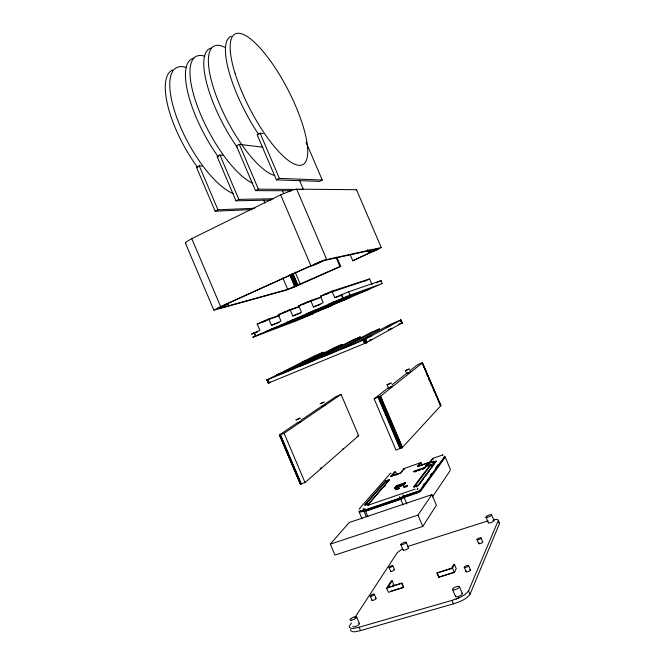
<?xml version="1.0" encoding="UTF-8"?>
<svg xmlns="http://www.w3.org/2000/svg" width="665" height="665" viewBox="0 0 665 665"><rect width="100%" height="100%" fill="white"/><g stroke="black" fill="none" stroke-linecap="round" stroke-linejoin="round"><path stroke-width="1" d="M417.179 489.058C417.72 488.642 417.304 488.958 417.52 488.692M432.807 458.434L429.906 462.358L432.79 458.401L442.824 454.943M449.457 471.211L449.615 471.194M400.305 473.322L404.22 468.484L400.305 473.322L390.729 476.348L394.569 471.917A1.737 0.623 23.1 0 1 394.769 471.801L396.007 472.541L396.747 475.134M422.084 469.166L424.968 467.919L424.32 468.509M336.789 257.147L340.704 266.316L296.424 286.183L286.324 290.14L213.872 310.198L220.622 306.557L323.04 260.406L381.61 247.48L352.766 260.747L349.998 254.279M388.751 387.404L374.154 398.867L396.032 450.114L402.45 447.429L440.862 405.667L422.45 362.791L417.944 364.478L409.84 370.846M364.894 508.467L365.077 510.238L400.28 498.251L403.613 496.389L417.587 491.626A2.103 0.432 -22.8 0 0 418.41 491.302L419.823 490.512A2.727 0.557 -22.8 0 0 420.189 490.171L444.819 456.348A2.419 0.441 -22.4 0 0 444.852 456.165L444.594 456.115M363.265 508.309L363.447 510.08L365.077 510.238M390.405 473.438L390.729 473.239M368.693 503.987L389.258 480.113L385.966 481.269L365.16 505.201L368.693 503.987L389.565 479.482L385.559 480.886L364.462 505.076L368.776 503.605M350.713 629.514L350.671 630.653C353.298 633.03 357.487 631.127 360.538 630.595L453.43 603.862C459.365 601.783 466.232 599.672 470.014 594.311L499.523 523.496L499.506 522.69L498.683 522.2M351.378 622.93L349.316 626.222L349.275 627.344C351.91 629.697 356.074 627.785 359.117 627.245L451.942 600.379C457.911 598.317 464.71 596.181 468.542 590.852L498.401 520.221L497.478 519.373L493.729 519.456M390.629 473.289L390.879 473.222M417.429 488.833L417.861 488.675L417.337 488.792M436.198 461.053L417.953 485.708L436.198 461.053L433.048 462.158L432.749 462.79L433.804 465.251M422.516 362.832L380.654 396.099L374.154 398.867M416.573 471.136L416.889 470.695L413.505 471.768A2.361 0.432 -22.8 0 1 413.846 471.344C416.165 470.089 418.501 470.221 420.347 469.723M399.033 488.434L396.041 489.681L397.313 489.457M359.89 508.609C359.449 508.401 359.79 508.833 359.665 508.567M433.755 461.236L433.447 461.859L427.911 463.804L425.833 466.506L425.201 466.381L427.479 463.439L433.755 461.236L432.749 462.79L435.899 461.685M454.336 572.507L456.24 568.542L454.444 564.319L453.405 564.643L451.685 568.126L436.88 573.006L438.684 577.237L454.336 572.507L452.516 568.243L454.444 564.319M405.151 483.214L405.475 482.541L396.465 485.666L394.486 488.077L403.464 485.325L405.151 483.214L396.897 486.065L395.16 488.193M438.684 577.237L453.505 572.374M323.888 404.744L335.916 396.589L341.07 394.412L358.668 435.683L305.036 482.557L300.397 484.112L279.408 434.927L297.463 422.666M392.159 580.769L391.178 581.069L386.697 588.159L388.46 592.299L403.73 587.311L401.951 583.147L387.978 587.403L392.159 580.769L393.888 584.843L392.849 586.522M386.697 588.159L401.951 583.147M352.766 260.747L378.102 248.743L324.678 260.372L313.622 265.335L308.926 266.59L224.604 304.977L228.652 303.905L218.951 308.46L287.721 289.358L340.704 266.316M422.79 526.439L436.406 505.209L431.876 494.619L349.125 522.557L330.314 544.136L334.944 555.042L422.79 526.439L417.961 515.117L431.876 494.619M354.778 617.727L397.271 552.648L402.209 548.991M432.433 496.971L450.114 470.654M423.081 485.167L424.287 483.505M430.355 475.209L431.56 473.555M435.808 467.753L438.235 464.428M419.64 484.012L423.248 479.182M426.248 475.159L429.249 471.136M430.554 464.502L413.605 486.838L414.295 486.963L431.186 464.627L425.201 466.381M422.225 464.91L421.244 462.99L420.488 462.749L404.22 468.484M420.396 462.774A1.762 0.59 23.4 0 0 420.205 462.882L417.362 466.423L417.986 466.539L421.012 462.757M405.475 482.541L403.572 484.935L394.486 488.077M356.673 190.365L356.507 189.725L296.673 189.168L292.933 189.916L280.655 194.853L191.786 238.635L185.884 242.16L185.385 243.082L213.872 310.198M408.659 372.575L410.662 371.935L406.947 373.389M384.328 486.83L385.667 485.267M391.353 476.464L395.401 471.784M405.417 370.621L409.391 368.959L405.492 370.638L406.689 373.597M359.183 508.941L390.039 473.796M390.014 387.097C398.111 383.888 384.935 390.039 389.499 387.338M417.005 486.622L416.855 487.179M387.03 384.777L391.311 382.99L387.088 384.811L388.402 387.986M414.578 472C414.503 471.867 418.884 468.758 420.704 468.966A2.361 0.432 -22.8 0 1 420.322 469.407L417.603 470.687L418.659 470.604M402.217 322.866L400.937 319.998L390.696 324.221L354.686 343.497L342.209 348.651L379.632 328.818L371.486 332.201L333.032 352.45L320.513 357.62L360.363 336.814L352.492 340.089L311.702 361.261L300.123 366.049L342.176 344.37L334.287 347.645L291.287 369.698L278.976 374.786L323.306 352.209L314.055 356.074L266.948 379.939L268.278 383.123L366.174 342.832L402.217 322.866L401.045 323.29M400.987 320.006L364.761 339.532L266.981 379.948M268.269 383.123L270.264 382.076M406.889 486.423C407.853 485.134 402.824 487.337 404.636 487.437M392.001 384.86L406.598 373.389M321.02 468.276L321.386 467.952L320.929 467.894M458.584 597.935L458.401 598.059A2.502 0.823 -22.8 0 1 456.074 598.974M279.45 434.993L284.105 433.289L341.07 394.412M300.871 420.347L322.184 405.899M398.659 488.775L398.144 489.083M297.745 422.699C296.831 423.854 304.387 419.923 299.632 421.801M406.606 486.622L405.617 487.121M419.989 469.989L419.058 470.454M360.721 511.352A2.66 0.532 -23.6 0 0 360.605 511.601L366.265 510.737L400.613 499.058L403.938 497.196L417.288 492.649A2.095 0.432 -22.8 0 0 418.11 492.324L419.524 491.535A2.718 0.557 -22.8 0 0 419.889 491.186L444.087 457.902A2.419 0.441 -22.5 0 0 444.112 457.72L443.854 457.661M359.399 512.075A2.66 0.532 -23.6 0 0 359.283 512.333L363.888 511.111L365.517 511.277L400.729 499.299L404.062 497.437L418.036 492.682A2.103 0.432 -22.8 0 0 418.859 492.358L420.272 491.568A2.727 0.557 -22.8 0 0 420.637 491.219L445.218 457.279A2.419 0.441 -22.4 0 0 445.242 457.096L443.821 457.32M366.265 510.737L365.825 509.706L400.164 498.002L402.658 496.614M254.737 333.564L255.742 335.925L252.717 337.321L296.582 320.746L382.35 283.49L347.246 296.149L255.302 336.091L253.964 332.941L259.89 330.347L257.205 324.038L268.768 318.951L279.383 315.301M320.189 468.742L320.646 468.501M263.174 133.657L260.098 133.175L257.147 134.721L276.416 179.874L319.599 181.37L322.267 180.057L306.05 142.152M262.924 147.198L239.3 144.355L236.407 145.868L255.476 190.614L291.519 190.772M202.335 166.026L199.267 165.843L196.483 167.306L215.152 211.212L252.093 209.558M223.016 155.278L219.949 155.003L217.106 156.491L235.967 200.805L270.863 200.065M342.691 449.075L343.572 448.31M372.176 339.291L371.918 339.3M276.416 179.874L279.4 178.386L322.267 180.057M255.476 190.614L258.402 189.151L297.28 189.475M215.152 211.212L217.97 209.808L254.703 208.27M235.967 200.805L238.843 199.375L273.523 198.76M407.263 373.215L408.152 372.799M298.12 422.491L299.1 422.034M322.567 405.974C317.953 408.584 330.239 402.865 323.04 405.758M380.53 280.913L381.12 280.605L348.319 291.902L334.711 297.671L331.926 291.154L320.422 296.216L323.19 302.708L313.423 306.972L310.663 300.514L298.676 305.792L301.411 312.218L292.783 315.983L290.056 309.582L278.278 314.769L280.987 321.137L271.47 325.293L268.768 318.951M415.908 471.518L415.11 471.842M423.954 468.7L422.782 469.149M391.253 328.668L391.976 328.319L391.535 328.444M417.936 491.144L417.662 491.269A2.095 0.424 -22.8 0 1 416.839 491.593M380.197 281.071L376.265 282.833M371.826 339.458L370.846 339.898M388.751 329.616L389.191 329.416M364.944 280.996L369.607 278.951L372.051 284.67M369.358 340.364L369.881 340.139M390.812 328.867L389.79 329.3M370.289 340.131L369.225 340.571M390.205 328.984L390.704 328.776M398.31 324.42L400.139 323.672M370.987 339.674L371.494 339.466M388.834 329.699L389.291 329.516M255.302 336.091L255.742 335.925M269.749 329.848L312.808 313.73L265.892 331.519M357.072 436.282L358.668 435.683M290.854 320.663L331.935 305.443M286.923 322.375L328.41 306.964M407.72 546.472L488.102 520.845M311.129 311.835L350.114 297.546M253.964 332.941L254.404 332.774L251.395 334.171L257.671 331.901M307.13 313.581L346.531 299.1M328.909 304.088L369.299 289.217L332.475 302.542M271.47 325.293L279.134 322.508M292.783 315.983L300.555 313.198M313.423 306.972L320.189 304.578M417.362 466.423L430.022 461.976M417.986 466.539L428.992 462.674M390.729 476.348L400.405 472.948M425.833 466.506L431.186 464.627L432.25 467.113M430.804 465.608L433.58 464.644M334.711 297.671L341.411 295.343M266.748 320.372L261.869 322.06L279.258 315.692M257.205 324.038L264.969 321.345M413.605 486.838L418.069 485.309M414.295 486.963L417.038 486.024M367.812 505.309L415.184 489.091M287.737 311.162L282.858 312.816L298.377 307.163M278.278 314.769L283.091 313.124M415.883 491.925L403.489 496.148L402.907 494.768M363.447 510.08L358.884 511.36A2.66 0.532 -23.6 0 1 358.967 511.053M290.056 309.582L299.84 306.274M298.676 305.792L304.57 303.814M319.532 298.02L303.024 303.938L308.859 301.985M310.663 300.514L321.394 296.956M330.314 544.136L417.961 515.117M320.422 296.216L327.23 293.988M365.634 280.647L324.753 294.354L328.618 293.09M331.926 291.154L369.607 278.951M361.544 510.454L360.363 510.687M392.915 585.142L393.888 584.843M436.88 573.006L452.516 568.243M390.671 591.26L402.799 587.594M442.774 454.993L442.441 455.06M367.92 505.275L368.402 505.475M440.862 405.633L422.25 362.832M417.421 488.733L417.836 488.7M299.325 189.492L303.415 189.533L299.4 180.132M186.059 243.282L185.385 243.082M404.22 468.675L404.711 469.232M427.479 463.439L428.609 465.442M432.782 458.609L433.256 459.183M396.465 485.666L396.897 486.065M385.559 480.886L386.656 482.898M359.283 512.333L362.018 518.75M399.582 496.622L400.28 498.251M356.507 189.725L381.253 247.48M498.309 520.653L499.523 523.496M491.585 514.843L494.004 520.487M422.366 362.807L440.687 405.592M422.109 362.874L432.283 386.631M433.098 388.535L434.32 391.386M435.134 393.289L436.348 396.141M437.163 398.036L440.421 405.642M426.415 373.381L427.637 376.232M428.451 378.127L429.673 380.978M430.488 382.882L431.701 385.733M433.331 389.532L434.145 391.427M485.957 517.154L488.368 522.79M400.862 320.023L402.167 322.899M400.746 320.065L401.976 322.924M400.613 320.114L401.835 322.982M400.446 320.181L401.668 323.04M369.89 250.156L370.704 252.068M369.275 250.439L370.097 252.343M369 250.564L369.815 252.476M368.751 250.688L369.574 252.592M368.543 250.796L369.358 252.7M367.953 249.94L369.175 252.8M367.812 250.023L368.95 253.008M380.92 280.655L382.159 283.548M367.645 250.131L368.851 253.016M481.003 538.002A2.17 0.599 -22 0 1 478.143 539.697A2.17 0.599 -22 0 1 477.827 538.7A2.17 0.599 -22 0 1 481.003 538.002L482.715 541.992M445.267 457.146L450.413 469.59M476.98 539.598L478.684 543.596M468.626 565.616A2.336 0.698 -22.4 0 1 465.508 567.503A2.336 0.698 -22.4 0 1 465.217 566.306A2.336 0.698 -22.4 0 1 468.626 565.616L470.471 569.938M336.016 257.313L339.948 266.507M348.593 291.802L349.981 295.06M464.278 567.328L466.123 571.651M365.6 339.142L367.005 342.433M365.492 339.192L366.905 342.492M365.359 339.258L366.764 342.558M365.185 339.341L366.598 342.641M364.985 339.433L366.398 342.733M364.761 339.532L366.174 342.832M364.52 339.649L365.925 342.949M364.254 339.765L365.667 343.065M363.979 339.882L365.384 343.182M363.688 340.006L365.102 343.306M363.406 340.131L364.811 343.431M363.115 340.247L364.528 343.547M468.542 590.852L470.014 594.311M296.673 189.168L326.606 259.259M341.694 294.653L343.09 297.92M341.336 294.778L342.733 298.053M380.555 396.165L402.45 447.429M380.422 396.257L402.317 447.528M380.247 396.357L402.15 447.645M380.048 396.465L401.959 447.761M379.823 396.581L401.735 447.886M379.574 396.697L401.485 448.019M379.299 396.83L401.219 448.152M379.017 396.955L400.937 448.285M378.726 397.08L400.646 448.418M459.432 586.73A3.732 1.189 -22.7 0 1 454.428 589.805A3.732 1.189 -22.7 0 1 454.029 587.752A3.732 1.189 -22.7 0 1 459.432 586.73L462.383 593.637M378.435 397.204L400.355 448.543M378.144 397.329L400.056 448.659M403.613 496.389L403.938 497.196M260.098 133.175L279.4 178.386M282.509 190.905L283.731 193.773M452.491 589.448L455.442 596.355M280.655 194.853L310.804 265.493M451.942 600.379L453.43 603.862M437.47 573.405L438.551 575.948M404.062 497.437L406.855 503.987M400.164 498.002L400.613 499.058M400.729 499.299L403.131 504.926M295.077 271.977L300.331 284.296M263.714 200.19L264.928 203.025M239.3 144.355L258.402 189.151M292.883 273.539L297.77 284.994M292.783 273.556L297.671 285.019M292.45 273.664L297.338 285.127M292.301 273.938L297.105 285.21M292.035 274.038L296.839 285.318M406.19 542.374A2.926 0.732 -23.3 0 1 402.184 544.693A2.926 0.732 -23.3 0 1 402.084 543.355A2.926 0.732 -23.3 0 1 406.19 542.374L408.518 547.827M291.736 274.155L296.548 285.435M291.42 274.279L296.233 285.559M291.095 274.412L295.9 285.701M290.755 274.562L295.568 285.842M290.098 274.853L294.911 286.133M289.799 274.986L294.603 286.266M400.779 544.569L403.106 550.013M282.841 277.92L287.721 289.358M219.949 155.003L238.843 199.375M401.685 583.587L403.464 587.76M392.849 565.807A2.086 0.557 -23.7 0 1 389.939 567.486A2.086 0.557 -23.7 0 1 389.981 566.422A2.086 0.557 -23.7 0 1 392.849 565.807L394.495 569.664M365.517 511.277L367.878 516.821M389 567.336L390.696 571.335M364.196 509.548L364.636 510.579M363.888 511.111L366.24 516.63M199.267 165.843L217.97 209.808M374.254 594.186L376.016 598.342M370.222 596.148L371.984 600.304M267.928 379.59L269.275 382.757M267.704 379.682L269.051 382.849M267.505 379.765L268.851 382.932M267.322 379.831L268.668 382.998M267.106 379.848L268.527 383.057M267.014 379.898L268.411 383.09M284.105 433.289L305.036 482.557M280.439 434.711L301.328 483.896M280.206 434.794L301.095 483.97M279.998 434.86L300.879 484.029M279.815 434.918L300.688 484.07M279.657 434.96L300.53 484.103M279.466 434.868L300.397 484.112M356.606 616.929L359.416 623.546M359.117 627.245L360.538 630.595M191.786 238.635L220.622 306.557M419.44 490.138A2.718 0.557 -22.8 0 1 419.233 490.363M233.216 193.557A71.67 25.337 61.6 0 1 177.306 119.01A71.67 25.337 61.6 0 1 186.034 67.381M197.846 167.68A71.529 25.627 61.5 0 1 172.584 69.95M252.309 183.099A72.31 24.023 62 0 1 197.729 107.148A72.31 24.023 62 0 1 204.87 56.276M218.361 156.932A72.161 24.322 61.9 0 1 193.823 58.163M274.62 175.535A72.892 22.793 62.3 0 1 216.99 97.888A72.892 22.793 62.3 0 1 225.427 47.631M237.106 147.115A72.751 23.1 62.2 0 1 211.212 48.055M258.785 134.629A73.441 21.629 62.5 0 1 231.254 36.259M375.517 598.217A2.253 0.657 -24.3 0 1 375.659 599.082A2.253 0.657 -24.3 0 1 373.065 600.345A2.253 0.657 -24.3 0 1 372.026 599.921M393.938 569.448A2.086 0.565 -23.7 0 1 394.22 570.08A2.086 0.565 -23.7 0 1 392.042 571.235L391.585 571.36A2.086 0.565 -23.7 0 1 390.712 571.011M469.714 569.689A2.336 0.715 -22.4 0 1 469.956 570.678A2.336 0.715 -22.4 0 1 466.88 571.892A2.336 0.715 -22.4 0 1 466.647 570.903M482.349 541.809A2.17 0.607 -22 0 1 482.009 542.815A2.17 0.607 -22 0 1 479.274 543.787A2.17 0.607 -22 0 1 479.149 542.948M408.127 547.578A2.926 0.756 -23.3 0 1 407.595 548.825A2.926 0.756 -23.3 0 1 404.112 550.238A2.926 0.756 -23.3 0 1 403.447 549.473M492.89 520.329A3.042 0.806 -21.8 0 1 493.596 521.21A3.042 0.806 -21.8 0 1 489.897 522.881A3.042 0.806 -21.8 0 1 488.551 522.283M461.793 593.213A3.732 1.214 -22.7 0 1 461.319 595.059A3.732 1.214 -22.7 0 1 456.855 596.813A3.732 1.214 -22.7 0 1 455.799 595.566M358.743 623.246A3.599 1.114 -25 0 1 357.03 625.873A3.599 1.114 -25 0 1 352.891 626.264M291.278 288.003L296.64 285.734L291.278 288.003M313.73 264.687L320.497 261.827L313.73 264.687M372.267 251.628L377.787 249.284L372.267 251.628M217.871 308.269L224.304 305.676L217.871 308.269M324.046 402.134L320.239 403.722L324.046 402.134M300.115 418.169L296.041 419.931L300.115 418.169M407.055 485.94L403.514 487.154A2.502 0.49 -23 0 1 403.929 486.672L407.379 485.483A2.502 0.49 -23 0 1 407.055 485.94M398.95 488.193L395.442 489.407A2.485 0.482 -23.1 0 1 395.875 488.925L399.283 487.744A2.485 0.482 -23.1 0 1 398.95 488.193M424.869 467.794L421.552 468.983A2.361 0.432 -22.7 0 1 421.943 468.484L425.193 467.379A2.369 0.432 -22.7 0 1 424.869 467.794M280.738 373.331L276.623 375.085L280.738 373.331M371.128 335.908L366.905 337.712L371.128 335.908M390.704 325.351L386.772 327.022L390.704 325.351M306.199 360.422L302.409 362.043L306.183 360.413M235.136 73.599A73.591 21.313 62.6 0 0 302.334 164.853A73.591 21.313 62.6 0 0 269.358 59.443A73.591 21.313 62.6 0 0 235.136 73.599M371.145 596.214A2.253 0.648 -24.3 0 0 374.304 594.344A2.253 0.648 -24.3 0 0 371.261 594.942A2.253 0.648 -24.3 0 0 371.145 596.214M487.063 517.304A3.042 0.781 -21.8 0 0 491.593 515.059A3.042 0.781 -21.8 0 0 487.661 515.641A3.042 0.781 -21.8 0 0 487.063 517.304M351.361 620.204A3.599 1.081 -24.9 0 0 356.615 617.228A3.599 1.081 -24.9 0 0 352.059 617.885A3.599 1.081 -24.9 0 0 351.361 620.204"/></g></svg>
